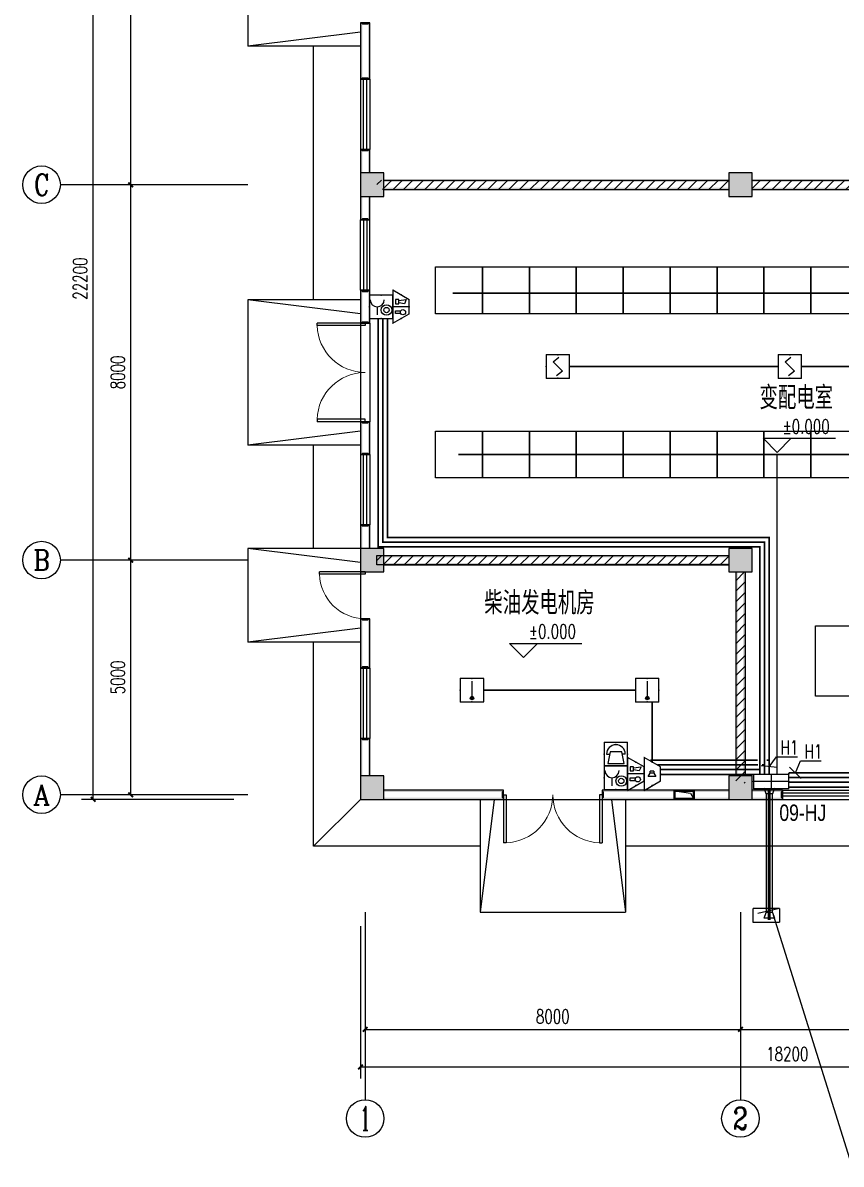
# Model space of a CAD drawing. Extents: x 5211311 to 5622788, y -441754 to -251897.
# Drawn here: x 5534373 to 5551822, y -405809 to -381486 of the extents above; entities that cross this region are included whole.
import ezdxf
from ezdxf.enums import TextEntityAlignment as Align

# ---------------------------------------------------------------- set-up
doc = ezdxf.new("R2010")
doc.units = 0
doc.header["$LTSCALE"] = 1000
doc.header["$MEASUREMENT"] = 0
doc.linetypes.add('DASH', pattern=[0.35, 0.25, -0.1])
doc.linetypes.add('DOTE', pattern=[2.42, 2, -0.2, 0.02, -0.2])
doc.layers.get('0').update_dxf_attribs({"linetype": 'CONTINUOUS'})
doc.layers.get('Defpoints').update_dxf_attribs({"linetype": 'CONTINUOUS'})
for name, color, linetype in [('AXIS_TEXT', 7, 'CONTINUOUS'), ('DIM-消防', 3, 'CONTINUOUS'), ('EQUIP-消防', 3, 'CONTINUOUS'), ('EQUIP-箱柜', 3, 'CONTINUOUS'), ('PUB_HATCH', 8, 'CONTINUOUS'), ('SIG_TEXT', 7, 'CONTINUOUS'), ('WIRE-消防', 5, 'CONTINUOUS'), ('WIRE-照明', 1, 'CONTINUOUS'), ('建筑底图', 251, 'CONTINUOUS'), ('电信', 7, 'CONTINUOUS'), ('电气文字', 7, 'CONTINUOUS')]:
    doc.layers.add(name, color=color, linetype=linetype)
doc.styles.add('_HZTXT', font='txt.shx', dxfattribs={"width": 0.8, "bigfont": 'HZTXT.shx'})
doc.styles.add('_TCH_AXIS', font='COMPLEX', dxfattribs={"bigfont": 'GBCBIG'})
doc.styles.add('_TCH_DIM', font='SIMPLEX', dxfattribs={"bigfont": 'GBCBIG'})
doc.styles.add('_TCH_DIM_T3', font='SIMPLEX', dxfattribs={"width": 0.705882, "bigfont": 'GBCBIG'})
doc.styles.add('_TEL_DIM', font='SIMPLEX', dxfattribs={"width": 0.8, "height": 3.5, "bigfont": 'HZTXT'})
doc.styles.add('COMPLEX', font='COMPLEX')
doc.styles.add('SCEI', font='hdtxt.shx', dxfattribs={"width": 0.8, "height": 400, "bigfont": 'hdhztxt.shx'})
doc.styles.get("Standard").update_dxf_attribs({"font": 'GBENOR', "bigfont": 'GBCBIG'})
doc.styles.add('TG_LINETYPE', font='SIMPLEX', dxfattribs={"width": 0.8, "height": 3, "bigfont": 'HZTXT'})
doc.linetypes.add('TG_BC', pattern='A,2,-0.85,["BC",TG_LINETYPE,S=0.1,R=0,X=-0.65,Y=-0.15],0', length=2.85)
doc.linetypes.add('TG_F', pattern='A,2,-0.4,["F",TG_LINETYPE,S=0.1,R=0,X=-0.28,Y=-0.15],0', length=2.4)
doc.dimstyles.new('_TCH_ARCH&&100', dxfattribs={"dimtxt": 297.5, "dimasz": 100, "dimexe": 250, "dimexo": 300, "dimgap": 126.25, "dimtad": 1, "dimdec": 0, "dimzin": 0, "dimdsep": 46, "dimtxsty": '_TCH_DIM_T3', "dimblk": 'ARCHTICK', "dimcen": 0.09, "dimclrt": 7, "dimazin": 2, "dimtfac": 1, "dimtdec": 0, "dimtix": 1, "dimtmove": 2, "dimatfit": 3, "dimfxl": 0, "dimtolj": 1, "dimtzin": 0, "dimarcsym": 0})

# ---------------------------------------------------------------- blocks, each defined once
blk = doc.blocks.new('$TCHSYS$WIN2D')
for p, q in [((-0.5, 0.5), (0.5, 0.5)), ((-0.5, 0.5), (-0.5, -0.5)), ((0.5, 0.5), (0.5, -0.5)), ((0.5, 0.167), (-0.5, 0.167)), ((0.5, -0.167), (-0.5, -0.167)), ((-0.5, -0.5), (0.5, -0.5))]:
    blk.add_line(p, q)
blk = doc.blocks.new('$DorLib2D$00000002')
for p, q in [((-0.5, 0), (-0.5, 0.4875)), ((-0.475, 0.4875), (-0.5, 0.4875)), ((-0.475, 0), (-0.475, 0.4875)), ((0.475, 0), (0.475, 0.4875)), ((0.475, 0.4875), (0.5, 0.4875)), ((0.5, 0), (0.5, 0.4875)), ((-0.5, 0), (-0.475, 0)), ((0.5, 0), (0.475, 0))]:
    blk.add_line(p, q)
at = {"lineweight": 13}
for centre, start, end in [((-0.4875, 0), 0, 88.53072), ((0.4875, 0), 91.46928, 180)]:
    blk.add_arc(centre, 0.4875, start, end, dxfattribs=at)
blk = doc.blocks.new('$DorLib2D$00000001')
for p, q in [((0.45, 0.975), (0.5, 0.975)), ((0.45, 0), (0.45, 0.975)), ((0.5, 0), (0.5, 0.975)), ((0.5, 0), (0.45, 0))]:
    blk.add_line(p, q)
at = {"lineweight": 13}
blk.add_arc((0.475, 0), 0.975, 91.4693, 180, dxfattribs=at)
blk = doc.blocks.new('_FZH')
blk.add_lwpolyline([(-0.5, -0.5), (0.5, -0.5), (0.5, 0.5), (-0.5, 0.5)], close=True)
at = {"layer": 'PUB_HATCH'}
blk.add_solid([(-0.5, -0.5), (0.5, -0.5), (-0.5, 0.5), (0.5, 0.5)], dxfattribs=at)
blk = doc.blocks.new('_ArchTick')
at = {"color": 0, "linetype": 'ByBlock', "const_width": 0.4}
blk.add_lwpolyline([(-0.5, -0.5), (0.5, 0.5)], dxfattribs=at)
blk = doc.blocks.new('*D120')
at = {"layer": 'Defpoints', "color": 0, "transparency": 16777216}
for p in [(5536673, -392936), (5539173, -392936), (5539173, -397936)]:
    blk.add_point(p, dxfattribs=at)
at = {"layer": '建筑底图', "color": 0, "lineweight": -2, "transparency": 16777216}
for p, q in [((5538873, -392936), (5536423, -392936)), ((5536673, -397936), (5536673, -392936)), ((5538873, -397936), (5536423, -397936))]:
    blk.add_line(p, q, dxfattribs=at)
at = {"layer": '建筑底图', "color": 0, "lineweight": -2, "transparency": 16777216, "xscale": 100, "yscale": 100, "zscale": 100}
for p, rotation in [((5536673, -392936), 90), ((5536673, -397936), 270)]:
    blk.add_blockref('_ArchTick', p, dxfattribs=dict(at, rotation=rotation))
at = {"layer": '建筑底图', "color": 7, "transparency": 16777216, "insert": (5536398, -395436), "char_height": 297.5, "attachment_point": 5, "rotation": 90, "style": '_TCH_DIM_T3'}
blk.add_mtext('\\A1;5000', dxfattribs=at)
blk = doc.blocks.new('*D121')
at = {"layer": 'Defpoints', "color": 0, "transparency": 16777216}
for p in [(5536673, -384936), (5539173, -384936), (5539173, -392936)]:
    blk.add_point(p, dxfattribs=at)
at = {"layer": '建筑底图', "color": 0, "lineweight": -2, "transparency": 16777216}
for p, q in [((5538873, -384936), (5536423, -384936)), ((5536673, -392936), (5536673, -384936)), ((5538873, -392936), (5536423, -392936))]:
    blk.add_line(p, q, dxfattribs=at)
at = {"layer": '建筑底图', "color": 0, "lineweight": -2, "transparency": 16777216, "xscale": 100, "yscale": 100, "zscale": 100}
for p, rotation in [((5536673, -384936), 90), ((5536673, -392936), 270)]:
    blk.add_blockref('_ArchTick', p, dxfattribs=dict(at, rotation=rotation))
at = {"layer": '建筑底图', "color": 7, "transparency": 16777216, "insert": (5536398, -388936), "char_height": 297.5, "attachment_point": 5, "rotation": 90, "style": '_TCH_DIM_T3'}
blk.add_mtext('\\A1;8000', dxfattribs=at)
blk = doc.blocks.new('*D122')
at = {"layer": 'Defpoints', "color": 0, "transparency": 16777216}
for p in [(5536673, -375936), (5539173, -375936), (5539173, -384936)]:
    blk.add_point(p, dxfattribs=at)
at = {"layer": '建筑底图', "color": 0, "lineweight": -2, "transparency": 16777216}
for p, q in [((5538873, -375936), (5536423, -375936)), ((5536673, -384936), (5536673, -375936)), ((5538873, -384936), (5536423, -384936))]:
    blk.add_line(p, q, dxfattribs=at)
at = {"layer": '建筑底图', "color": 0, "lineweight": -2, "transparency": 16777216, "xscale": 100, "yscale": 100, "zscale": 100}
for p, rotation in [((5536673, -375936), 90), ((5536673, -384936), 270)]:
    blk.add_blockref('_ArchTick', p, dxfattribs=dict(at, rotation=rotation))
at = {"layer": '建筑底图', "color": 7, "transparency": 16777216, "insert": (5536398, -380436), "char_height": 297.5, "attachment_point": 5, "rotation": 90, "style": '_TCH_DIM_T3'}
blk.add_mtext('\\A1;9000', dxfattribs=at)
blk = doc.blocks.new('*D123')
at = {"layer": 'Defpoints', "color": 0, "transparency": 16777216}
for p in [(5535873, -375836), (5539173, -375836), (5539173, -398036)]:
    blk.add_point(p, dxfattribs=at)
at = {"layer": '建筑底图', "color": 0, "lineweight": -2, "transparency": 16777216}
for p, q in [((5538873, -375836), (5535623, -375836)), ((5535873, -398036), (5535873, -375836)), ((5538873, -398036), (5535623, -398036))]:
    blk.add_line(p, q, dxfattribs=at)
at = {"layer": '建筑底图', "color": 0, "lineweight": -2, "transparency": 16777216, "xscale": 100, "yscale": 100, "zscale": 100}
for p, rotation in [((5535873, -375836), 90), ((5535873, -398036), 270)]:
    blk.add_blockref('_ArchTick', p, dxfattribs=dict(at, rotation=rotation))
at = {"layer": '建筑底图', "color": 7, "transparency": 16777216, "insert": (5535598, -386936), "char_height": 297.5, "attachment_point": 5, "rotation": 90, "style": '_TCH_DIM_T3'}
blk.add_mtext('\\A1;22200', dxfattribs=at)
blk = doc.blocks.new('_AXISO')
blk.add_circle((0, 0), 0.5)
at = {"layer": 'AXIS_TEXT', "style": 'COMPLEX', "width": 1.041667}
blk.add_attdef('A', text='', height=0.56, dxfattribs=at).set_placement((-0.25, -0.28), (0.25, -0.28), align=Align.FIT)
blk = doc.blocks.new('*D129')
at = {"layer": 'Defpoints', "color": 0, "transparency": 16777216}
for p in [(5541673, -400436), (5549673, -400436), (5549673, -402936)]:
    blk.add_point(p, dxfattribs=at)
at = {"layer": '建筑底图', "color": 0, "lineweight": -2, "transparency": 16777216}
for p, q in [((5541673, -400736), (5541673, -403186)), ((5549673, -400736), (5549673, -403186)), ((5541673, -402936), (5549673, -402936))]:
    blk.add_line(p, q, dxfattribs=at)
at = {"layer": '建筑底图', "color": 0, "lineweight": -2, "transparency": 16777216, "xscale": 100, "yscale": 100, "zscale": 100, "rotation": 180}
blk.add_blockref('_ArchTick', (5541673, -402936), dxfattribs=at)
at = {"layer": '建筑底图', "color": 0, "lineweight": -2, "transparency": 16777216, "xscale": 100, "yscale": 100, "zscale": 100}
blk.add_blockref('_ArchTick', (5549673, -402936), dxfattribs=at)
at = {"layer": '建筑底图', "color": 7, "transparency": 16777216, "insert": (5545673, -402661), "char_height": 297.5, "attachment_point": 5, "style": '_TCH_DIM_T3'}
blk.add_mtext('\\A1;8000', dxfattribs=at)
blk = doc.blocks.new('*D130')
at = {"layer": 'Defpoints', "color": 0, "transparency": 16777216}
for p in [(5549673, -400436), (5559673, -400436), (5559673, -402936)]:
    blk.add_point(p, dxfattribs=at)
at = {"layer": '建筑底图', "color": 0, "lineweight": -2, "transparency": 16777216}
for p, q in [((5549673, -400736), (5549673, -403186)), ((5559673, -400736), (5559673, -403186)), ((5549673, -402936), (5559673, -402936))]:
    blk.add_line(p, q, dxfattribs=at)
at = {"layer": '建筑底图', "color": 0, "lineweight": -2, "transparency": 16777216, "xscale": 100, "yscale": 100, "zscale": 100, "rotation": 180}
blk.add_blockref('_ArchTick', (5549673, -402936), dxfattribs=at)
at = {"layer": '建筑底图', "color": 0, "lineweight": -2, "transparency": 16777216, "xscale": 100, "yscale": 100, "zscale": 100}
blk.add_blockref('_ArchTick', (5559673, -402936), dxfattribs=at)
at = {"layer": '建筑底图', "color": 7, "transparency": 16777216, "insert": (5554673, -402661), "char_height": 297.5, "attachment_point": 5, "style": '_TCH_DIM_T3'}
blk.add_mtext('\\A1;10000', dxfattribs=at)
blk = doc.blocks.new('*D131')
at = {"layer": 'Defpoints', "color": 0, "transparency": 16777216}
for p in [(5541573, -400436), (5559773, -400436), (5559773, -403736)]:
    blk.add_point(p, dxfattribs=at)
at = {"layer": '建筑底图', "color": 0, "lineweight": -2, "transparency": 16777216}
for p, q in [((5541573, -400736), (5541573, -403986)), ((5559773, -400736), (5559773, -403986)), ((5541573, -403736), (5559773, -403736))]:
    blk.add_line(p, q, dxfattribs=at)
at = {"layer": '建筑底图', "color": 0, "lineweight": -2, "transparency": 16777216, "xscale": 100, "yscale": 100, "zscale": 100, "rotation": 180}
blk.add_blockref('_ArchTick', (5541573, -403736), dxfattribs=at)
at = {"layer": '建筑底图', "color": 0, "lineweight": -2, "transparency": 16777216, "xscale": 100, "yscale": 100, "zscale": 100}
blk.add_blockref('_ArchTick', (5559773, -403736), dxfattribs=at)
at = {"layer": '建筑底图', "color": 7, "transparency": 16777216, "insert": (5550673, -403461), "char_height": 297.5, "attachment_point": 5, "style": '_TCH_DIM_T3'}
blk.add_mtext('\\A1;18200', dxfattribs=at)
blk = doc.blocks.new('$equip$00002936')
for p, q in [((-0.75, 0.6), (-0.75, 0)), ((0.75, 0.6), (-0.75, 0.6)), ((0, 0), (0, 0.6)), ((0.75, 0), (0.75, 0.6)), ((-0.75, 0.3), (0.75, 0.3)), ((-0.75, 0), (0.75, 0))]:
    blk.add_line(p, q)
at = {"const_width": 0.04}
blk.add_lwpolyline([(-0.75, 0.6), (-0.75, 0), (0.75, 0), (0.75, 0.6), (-0.75, 0.6), (-0.75, 0)], dxfattribs=at)
for p in [(0, 0.6), (-0.75, 0.3), (0, 0), (0.75, 0.3)]:
    blk.add_point(p)
at = {"color": 7, "style": '_TEL_DIM', "flags": 1}
for tag in ['A', 'REMARK']:
    blk.add_attdef(tag, text='', height=0.00002, dxfattribs=at).set_placement((0, 0), align=Align.MIDDLE_CENTER)
blk = doc.blocks.new('$equip$00002679')
for p, q in [((-0.3, 0.699), (-0.703, 0)), ((-0.264, 0.249), (-0.304, 0.569)), ((-0.304, 0.569), (-0.128, 0.489)), ((0.3, 0.699), (-0.3, 0.699)), ((0.3, 0.699), (-0.3, 0.699)), ((-0.128, 0.489), (-0.168, 0.249)), ((0, 0.699), (0, 0)), ((0.703, 0), (0.3, 0.699)), ((-0.703, 0), (0.703, 0)), ((-0.304, 0.249), (-0.304, 0.113)), ((-0.128, 0.249), (-0.304, 0.249)), ((-0.304, 0.113), (-0.128, 0.113)), ((-0.128, 0.113), (-0.128, 0.249)), ((0.174, 0.11), (0.174, 0.338)), ((0.294, 0.11), (0.174, 0.11)), ((0.294, 0.338), (0.294, 0.11))]:
    blk.add_line(p, q)
at = {"const_width": 0.04}
for points in [[(-0.299, 0.699), (0.301, 0.699), (0.703, 0), (-0.702, 0), (-0.299, 0.699), (0.301, 0.699)], [(-0.3, 0.699), (0.3, 0.699), (0.703, 0), (-0.703, 0), (-0.3, 0.699), (0.3, 0.699)]]:
    blk.add_lwpolyline(points, dxfattribs=at)
blk.add_circle((0.234, 0.43), 0.111)
for p in [(0, 0.699), (-0.501, 0.349), (0, 0), (0.502, 0.349)]:
    blk.add_point(p)
at = {"color": 7, "flags": 1}
for tag, height, p in [('B', 0.4, (0.961, 0.299)), ('A', 0.00002, (0, 0))]:
    blk.add_attdef(tag, text='', height=height, dxfattribs=at).set_placement(p, align=Align.MIDDLE_CENTER)
blk = doc.blocks.new('$equip$00002677')
for p, q in [((-0.3, 0.699), (-0.703, 0)), ((0.3, 0.699), (-0.3, 0.699)), ((-0.036, 0.421), (0.118, 0.503)), ((0.118, 0.503), (0.118, 0.173)), ((0.703, 0), (0.3, 0.699)), ((-0.703, 0), (0.703, 0)), ((-0.117, 0.421), (-0.117, 0.26)), ((-0.117, 0.421), (-0.036, 0.421)), ((-0.036, 0.26), (-0.117, 0.26)), ((-0.036, 0.421), (-0.036, 0.26)), ((0.118, 0.173), (-0.036, 0.26))]:
    blk.add_line(p, q)
at = {"const_width": 0.04}
blk.add_lwpolyline([(-0.3, 0.699), (0.3, 0.699), (0.703, 0), (-0.703, 0), (-0.3, 0.699), (0.3, 0.699)], dxfattribs=at)
blk.add_lwpolyline([(-0.3, 0.699), (0.3, 0.699), (0.703, 0), (-0.703, 0), (-0.3, 0.699), (0.3, 0.699)], dxfattribs=at)
for p in [(0, 0.699), (-0.501, 0.349), (0, 0), (0.502, 0.349)]:
    blk.add_point(p)
at = {"color": 7, "flags": 1}
for tag, height, p in [('B', 0.4, (0.961, 0.299)), ('A', 0.00002, (0, 0))]:
    blk.add_attdef(tag, text='', height=height, dxfattribs=at).set_placement(p, align=Align.MIDDLE_CENTER)
blk = doc.blocks.new('$equip$00002658')
for p, q in [((0.5, 1), (-0.5, 1)), ((-0.5, 1), (-0.5, 0)), ((0.5, 0), (0.5, 1)), ((-0.4, 0.5), (-0.27, 0.5)), ((-0.25, 0.6), (-0.35, 0.1)), ((0.25, 0.6), (-0.25, 0.6)), ((0.35, 0.1), (0.25, 0.6)), ((0.4, 0.5), (0.27, 0.5)), ((-0.5, 0), (0.5, 0)), ((-0.35, 0.1), (0.35, 0.1))]:
    blk.add_line(p, q)
at = {"const_width": 0.04}
blk.add_lwpolyline([(-0.5, 1), (0.5, 1), (0.5, 0), (-0.5, 0), (-0.5, 1), (0.5, 1)], dxfattribs=at)
blk.add_arc((0, 0.5), 0.4, 0, 180)
for p in [(0, 1), (-0.5, 0.5), (0.5, 0.5), (0, 0)]:
    blk.add_point(p)
at = {"color": 7, "flags": 1}
for tag, height, p in [('B', 0.4, (0.762, 0.292)), ('A', 0.00002, (0, 0))]:
    blk.add_attdef(tag, text='', height=height, dxfattribs=at).set_placement(p, align=Align.MIDDLE_CENTER)
blk = doc.blocks.new('$equip$00002655')
for p, q in [((-0.5, 1), (-0.5, 0)), ((0.5, 1), (-0.5, 1)), ((0.5, 0), (0.5, 1)), ((-0.169, 0.5), (-0.169, 0.15)), ((-0.5, 0), (0.5, 0))]:
    blk.add_line(p, q)
at = {"const_width": 0.04}
blk.add_lwpolyline([(-0.5, 1), (0.5, 1), (0.5, 0), (-0.5, 0), (-0.5, 1), (0.5, 1)], dxfattribs=at)
for radius in [0.226, 0.113]:
    blk.add_circle((0.227, 0.36), radius)
blk.add_arc((-0.169, 0.8), 0.3, 180, 0)
for p in [(0, 1), (-0.5, 0.5), (0.5, 0.5), (0, 0)]:
    blk.add_point(p)
at = {"color": 7, "flags": 1}
for tag, height, p in [('B', 0.4, (0.762, 0.292)), ('A', 0.00002, (0, 0))]:
    blk.add_attdef(tag, text='', height=height, dxfattribs=at).set_placement(p, align=Align.MIDDLE_CENTER)
blk = doc.blocks.new('$equip$00002649')
for p, q in [((-0.5, 0.5), (-0.5, -0.5)), ((0.5, 0.5), (-0.5, 0.5)), ((0.5, -0.5), (0.5, 0.5)), ((-0.2, 0.2), (0.05, 0.4)), ((0, 0), (-0.2, 0.2)), ((0, 0), (0.2, -0.2)), ((0.2, -0.2), (-0.05, -0.4)), ((-0.5, -0.5), (0.5, -0.5))]:
    blk.add_line(p, q)
at = {"const_width": 0.04}
blk.add_lwpolyline([(-0.5, 0.5), (0.5, 0.5), (0.5, -0.5), (-0.5, -0.5), (-0.5, 0.5), (0.5, 0.5)], dxfattribs=at)
for p in [(0, 0.5), (-0.5, 0), (0.5, 0), (0, -0.5)]:
    blk.add_point(p)
at = {"color": 7, "flags": 1}
for tag, height, p in [('A', 0.00002, (0, 0)), ('B', 0.4, (0.762, -0.208))]:
    blk.add_attdef(tag, text='', height=height, dxfattribs=at).set_placement(p, align=Align.MIDDLE_CENTER)
blk = doc.blocks.new('$Equip$00002648')
for p, q in [((-0.5, 0.5), (-0.5, -0.5)), ((0.5, 0.5), (-0.5, 0.5)), ((0.5, -0.5), (0.5, 0.5)), ((0, 0.375), (0, -0.412)), ((-0.5, -0.5), (0.5, -0.5))]:
    blk.add_line(p, q)
at = {"const_width": 0.04}
blk.add_lwpolyline([(-0.5, 0.5), (0.5, 0.5), (0.5, -0.5), (-0.5, -0.5), (-0.5, 0.5), (0.5, 0.5)], dxfattribs=at)
blk.add_circle((0, -0.338), 0.075)
for p in [(0, 0.5), (-0.5, 0), (0.5, 0), (0, -0.5)]:
    blk.add_point(p)
for points in [[(-0.065, -0.3), (0.065, -0.3), (-0.075, -0.338), (0.075, -0.338)], [(-0.065, -0.375), (0.065, -0.375), (-0.075, -0.338), (0.075, -0.338)], [(-0.038, -0.273), (0.037, -0.273), (-0.065, -0.3), (0.065, -0.3)], [(-0.038, -0.402), (0.037, -0.402), (-0.065, -0.375), (0.065, -0.375)], [(0, -0.263), (0, -0.263), (-0.038, -0.273), (0.037, -0.273)], [(0, -0.412), (0, -0.412), (-0.038, -0.402), (0.037, -0.402)]]:
    blk.add_solid(points)
at = {"color": 7, "flags": 1}
for tag, height, p in [('A', 0.00002, (0, 0)), ('B', 0.4, (0.762, -0.208))]:
    blk.add_attdef(tag, text='', height=height, dxfattribs=at).set_placement(p, align=Align.MIDDLE_CENTER)

msp = doc.modelspace()

# ---------------------------------------------------------------- hatches: boundary and pattern name
at = {"layer": '建筑底图'}
for points in [[(5541573, -381485.6), (5541573, -382685.6), (5541613, -382645.6), (5541613, -381525.6)], [(5541773, -381485.6), (5541573, -381485.6), (5541613, -381525.6), (5541733, -381525.6)], [(5541773, -382685.6), (5541773, -381485.6), (5541733, -381525.6), (5541733, -382645.6)], [(5541573, -382685.6), (5541773, -382685.6), (5541733, -382645.6), (5541613, -382645.6)], [(5541773, -384185.6), (5541573, -384185.6), (5541613, -384225.6), (5541733, -384225.6)], [(5541573, -384685.6), (5541613, -384685.6), (5541613, -384225.6), (5541573, -384185.6)], [(5541733, -384685.6), (5541773, -384685.6), (5541773, -384185.6), (5541733, -384225.6)], [(5542073, -384685.6), (5541573, -384685.6), (5541613, -384725.6), (5542033, -384725.6)], [(5541573, -384685.6), (5541573, -385185.6), (5541613, -385145.6), (5541613, -384725.6)], [(5542073, -385185.6), (5542073, -384685.6), (5542033, -384725.6), (5542033, -385145.6)], [(5549923, -384685.6), (5549423, -384685.6), (5549463, -384725.6), (5549883, -384725.6)], [(5549423, -384685.6), (5549423, -385185.6), (5549463, -385145.6), (5549463, -384725.6)], [(5549923, -385185.6), (5549923, -384685.6), (5549883, -384725.6), (5549883, -385145.6)], [(5549423, -384875.6), (5549423, -384835.6), (5542073, -384835.6), (5542073, -384875.6)], [(5549423, -385035.6), (5549423, -384995.6), (5542073, -384995.6), (5542073, -385035.6)], [(5559273, -384875.6), (5559273, -384835.6), (5549923, -384835.6), (5549923, -384875.6)], [(5559273, -385035.6), (5559273, -384995.6), (5549923, -384995.6), (5549923, -385035.6)], [(5541573, -385185.6), (5542073, -385185.6), (5542033, -385145.6), (5541613, -385145.6)], [(5541613, -385185.6), (5541573, -385185.6), (5541573, -385685.6), (5541613, -385645.6)], [(5541773, -385185.6), (5541733, -385185.6), (5541733, -385645.6), (5541773, -385685.6)], [(5549423, -385185.6), (5549923, -385185.6), (5549883, -385145.6), (5549463, -385145.6)], [(5541573, -385685.6), (5541773, -385685.6), (5541733, -385645.6), (5541613, -385645.6)], [(5541573, -387185.6), (5541573, -387885.6), (5541613, -387845.6), (5541613, -387225.6)], [(5541773, -387185.6), (5541573, -387185.6), (5541613, -387225.6), (5541733, -387225.6)], [(5541773, -387885.6), (5541773, -387185.6), (5541733, -387225.6), (5541733, -387845.6)], [(5541573, -387885.6), (5541773, -387885.6), (5541733, -387845.6), (5541613, -387845.6)], [(5541573, -389985.6), (5541573, -390685.6), (5541613, -390645.6), (5541613, -390025.6)], [(5541773, -389985.6), (5541573, -389985.6), (5541613, -390025.6), (5541733, -390025.6)], [(5541773, -390685.6), (5541773, -389985.6), (5541733, -390025.6), (5541733, -390645.6)], [(5541573, -390685.6), (5541773, -390685.6), (5541733, -390645.6), (5541613, -390645.6)], [(5541773, -392185.6), (5541573, -392185.6), (5541613, -392225.6), (5541733, -392225.6)], [(5541573, -392685.6), (5541613, -392685.6), (5541613, -392225.6), (5541573, -392185.6)], [(5541733, -392685.6), (5541773, -392685.6), (5541773, -392185.6), (5541733, -392225.6)], [(5542073, -392685.6), (5541573, -392685.6), (5541613, -392725.6), (5542033, -392725.6)], [(5541573, -392685.6), (5541573, -393185.6), (5541613, -393145.6), (5541613, -392725.6)], [(5542073, -393185.6), (5542073, -392685.6), (5542033, -392725.6), (5542033, -393145.6)], [(5549923, -392685.6), (5549423, -392685.6), (5549463, -392725.6), (5549883, -392725.6)], [(5549423, -392685.6), (5549423, -393185.6), (5549463, -393145.6), (5549463, -392725.6)], [(5549923, -393185.6), (5549923, -392685.6), (5549883, -392725.6), (5549883, -393145.6)], [(5549423, -392875.6), (5549423, -392835.6), (5542073, -392835.6), (5542073, -392875.6)], [(5549423, -393035.6), (5549423, -392995.6), (5542073, -392995.6), (5542073, -393035.6)], [(5541573, -393185.6), (5542073, -393185.6), (5542033, -393145.6), (5541613, -393145.6)], [(5549423, -393185.6), (5549923, -393185.6), (5549883, -393145.6), (5549463, -393145.6)], [(5549573, -397535.6), (5549613, -397535.6), (5549613, -393185.6), (5549573, -393185.6)], [(5549733, -397535.6), (5549773, -397535.6), (5549773, -393185.6), (5549733, -393185.6)], [(5541573, -394185.6), (5541573, -395235.6), (5541613, -395195.6), (5541613, -394225.6)], [(5541773, -394185.6), (5541573, -394185.6), (5541613, -394225.6), (5541733, -394225.6)], [(5541773, -395235.6), (5541773, -394185.6), (5541733, -394225.6), (5541733, -395195.6)], [(5541573, -395235.6), (5541773, -395235.6), (5541733, -395195.6), (5541613, -395195.6)], [(5541773, -396735.6), (5541573, -396735.6), (5541613, -396775.6), (5541733, -396775.6)], [(5541573, -397535.6), (5541613, -397535.6), (5541613, -396775.6), (5541573, -396735.6)], [(5541733, -397535.6), (5541773, -397535.6), (5541773, -396735.6), (5541733, -396775.6)], [(5542073, -397535.6), (5541573, -397535.6), (5541613, -397575.6), (5542033, -397575.6)], [(5541573, -397535.6), (5541573, -398035.6), (5541613, -397995.6), (5541613, -397575.6)], [(5542073, -398035.6), (5542073, -397535.6), (5542033, -397575.6), (5542033, -397995.6)], [(5549923, -397535.6), (5549423, -397535.6), (5549463, -397575.6), (5549883, -397575.6)], [(5549423, -397535.6), (5549423, -398035.6), (5549463, -397995.6), (5549463, -397575.6)], [(5549923, -398035.6), (5549923, -397535.6), (5549883, -397575.6), (5549883, -397995.6)], [(5542073, -397835.6), (5542073, -397875.6), (5544583, -397875.6), (5544623, -397835.6)], [(5544623, -398035.6), (5544623, -397835.6), (5544583, -397875.6), (5544583, -397995.6)], [(5549423, -397875.6), (5549423, -397835.6), (5546723, -397835.6), (5546763, -397875.6)], [(5546723, -397835.6), (5546723, -398035.6), (5546763, -397995.6), (5546763, -397875.6)], [(5549923, -397835.6), (5549923, -397875.6), (5550533, -397875.6), (5550573, -397835.6)], [(5550573, -398035.6), (5550573, -397835.6), (5550533, -397875.6), (5550533, -397995.6)], [(5541573, -398035.6), (5542073, -398035.6), (5542033, -397995.6), (5541613, -397995.6)], [(5542073, -397995.6), (5542073, -398035.6), (5544623, -398035.6), (5544583, -397995.6)], [(5549423, -398035.6), (5549423, -397995.6), (5546763, -397995.6), (5546723, -398035.6)], [(5549423, -398035.6), (5549923, -398035.6), (5549883, -397995.6), (5549463, -397995.6)], [(5549923, -397995.6), (5549923, -398035.6), (5550573, -398035.6), (5550533, -397995.6)]]:
    msp.add_hatch(color=256, dxfattribs=at).paths.add_polyline_path(points)
h = msp.add_hatch(dxfattribs=at)
h.set_pattern_fill('ANSI31', color=256, scale=100)
h.set_pattern_definition([(45, (-5205293.82, 233264.1), (-112.2532015, 112.2532015), [])])
h.paths.add_polyline_path([(5549423, -384835.6), (5541923, -384835.6), (5541923, -385035.6), (5549423, -385035.6)])
h.paths.add_polyline_path([(5549923, -385035.6), (5559423, -385035.6), (5559423, -384835.6), (5549923, -384835.6)], flags=16)
h = msp.add_hatch(dxfattribs=at)
h.set_pattern_fill('ANSI31', color=256, scale=100)
h.set_pattern_definition([(45, (-5228264.4, 233264.1), (-112.2532015, 112.2532015), [])])
h.paths.add_polyline_path([(5541923, -392835.6), (5541923, -393035.6), (5549423, -393035.6), (5549423, -392835.6)])
h.paths.add_polyline_path([(5549573, -397685.6), (5549773, -397685.6), (5549773, -393185.6), (5549573, -393185.6)], flags=16)

# ---------------------------------------------------------------- linework, layer by layer
at = {"color": 3}
msp.add_line((5552042.1, -405809.2), (5550376.5, -400506), dxfattribs=at)
at = {"color": 0}
for points in [[(5543174.1, -386685.6), (5544174.1, -386685.6), (5544174.1, -387685.6), (5543174.1, -387685.6)], [(5544174.1, -386685.6), (5545174.1, -386685.6), (5545174.1, -387685.6), (5544174.1, -387685.6)], [(5545174.1, -386685.6), (5546174.1, -386685.6), (5546174.1, -387685.6), (5545174.1, -387685.6)], [(5546174.1, -386685.6), (5547174.1, -386685.6), (5547174.1, -387685.6), (5546174.1, -387685.6)], [(5547174.1, -386685.6), (5548174.1, -386685.6), (5548174.1, -387685.6), (5547174.1, -387685.6)], [(5548174.1, -386685.6), (5549174.1, -386685.6), (5549174.1, -387685.6), (5548174.1, -387685.6)], [(5549174.1, -386685.6), (5550174.1, -386685.6), (5550174.1, -387685.6), (5549174.1, -387685.6)], [(5550174.1, -386685.6), (5551174.1, -386685.6), (5551174.1, -387685.6), (5550174.1, -387685.6)], [(5551174.1, -386685.6), (5552174.1, -386685.6), (5552174.1, -387685.6), (5551174.1, -387685.6)], [(5543174.1, -390185.6), (5544174.1, -390185.6), (5544174.1, -391185.6), (5543174.1, -391185.6)], [(5544174.1, -390185.6), (5545174.1, -390185.6), (5545174.1, -391185.6), (5544174.1, -391185.6)], [(5545174.1, -390185.6), (5546174.1, -390185.6), (5546174.1, -391185.6), (5545174.1, -391185.6)], [(5546174.1, -390185.6), (5547174.1, -390185.6), (5547174.1, -391185.6), (5546174.1, -391185.6)], [(5547174.1, -390185.6), (5548174.1, -390185.6), (5548174.1, -391185.6), (5547174.1, -391185.6)], [(5548174.1, -390185.6), (5549174.1, -390185.6), (5549174.1, -391185.6), (5548174.1, -391185.6)], [(5549174.1, -390185.6), (5550174.1, -390185.6), (5550174.1, -391185.6), (5549174.1, -391185.6)], [(5550174.1, -390185.6), (5551174.1, -390185.6), (5551174.1, -391185.6), (5550174.1, -391185.6)], [(5551174.1, -390185.6), (5552174.1, -390185.6), (5552174.1, -391185.6), (5551174.1, -391185.6)], [(5551272.6, -394335.9), (5552272.6, -394335.9), (5552272.6, -395835.9), (5551272.6, -395835.9)]]:
    msp.add_lwpolyline(points, close=True, dxfattribs=at)
at = {"layer": 'DIM-消防'}
for p, q in [((5550463.8, -397353.7), (5550115.2, -397323.1)), ((5550721, -397345.7), (5550968.5, -397593.2))]:
    msp.add_line(p, q, dxfattribs=at)
for points in [[(5550289.5, -397338.4), (5550442.4, -397130.4)], [(5550442.4, -397130.4), (5550887.4, -397130.4)], [(5550844.7, -397469.4), (5550952.5, -397215)], [(5550952.5, -397215), (5551397.5, -397215)]]:
    msp.add_lwpolyline(points, dxfattribs=at)
at = {"layer": 'SIG_TEXT'}
msp.add_line((5550043.2, -400459.3), (5550509.7, -400355.3), dxfattribs=at)
at = {"layer": 'WIRE-消防', "color": 6, "linetype": 'DOTE', "const_width": 35}
for points in [[(5555641.6, -387249.2), (5543534.8, -387249.2)], [(5543656.5, -390685.6), (5553875.9, -390685.6), (5553875.9, -387249.2)], [(5550453.5, -397504.5), (5550453.5, -390685.6)]]:
    msp.add_lwpolyline(points, dxfattribs=at)
at = {"layer": 'WIRE-消防', "color": 3, "linetype": 'TG_F', "const_width": 35}
for points in [[(5541951.5, -387790), (5541951.5, -392653), (5550089.4, -392653), (5550089.4, -397492)], [(5547967.9, -397399.9), (5550089.4, -397399.9)], [(5550703.2, -397669.6), (5555852.8, -397669.6)]]:
    msp.add_lwpolyline(points, dxfattribs=at)
at = {"layer": 'WIRE-消防', "color": 5, "linetype": 'Continuous', "const_width": 35}
for points in [[(5542151.6, -387790), (5542151.6, -392452.9), (5550289.5, -392452.9), (5550289.5, -397492)], [(5546028.8, -388811.8), (5550476.3, -388811.8)], [(5550976.3, -388811.8), (5553763.4, -388811.8)], [(5544199.2, -395706.7), (5547436.9, -395706.7)], [(5547793.2, -397241), (5547793.2, -395956.7)], [(5547755.3, -397199.8), (5550038.6, -397199.8)], [(5550234.1, -397199.8), (5550289.5, -397199.8)], [(5550703.2, -397469.4), (5555852.8, -397469.4)], [(5550703.2, -397504.5), (5550703.2, -397469.4)]]:
    msp.add_lwpolyline(points, dxfattribs=at)
at = {"layer": 'WIRE-照明', "color": 1, "linetype": 'DASH', "const_width": 35}
for points in [[(5542051.5, -387790), (5542051.5, -392553), (5550189.5, -392553), (5550189.5, -397492)], [(5547900.9, -397299.9), (5550044.9, -397299.9)], [(5550703.2, -397569.5), (5555852.8, -397569.5)]]:
    msp.add_lwpolyline(points, dxfattribs=at)
at = {"layer": 'WIRE-照明', "linetype": 'DASH', "const_width": 35}
msp.add_lwpolyline([(5550136.1, -397299.9), (5550189.5, -397299.9)], dxfattribs=at)
at = {"layer": 'WIRE-照明', "color": 4, "linetype": 'TG_BC', "const_width": 35}
for points in [[(5549953.2, -397504.5), (5547967.9, -397504.5)], [(5555852.8, -397774.1), (5550703.2, -397774.1)]]:
    msp.add_lwpolyline(points, dxfattribs=at)
at = {"layer": 'WIRE-照明', "color": 5, "linetype": 'Continuous', "const_width": 60}
msp.add_lwpolyline([(5550286.4, -400607), (5550286.4, -397798.6)], dxfattribs=at)
at = {"layer": '建筑底图'}
for p, q in [((5539173, -378885.6), (5539173, -381985.6)), ((5541573, -381485.6), (5541573, -382685.6)), ((5541773, -381485.6), (5541573, -381485.6)), ((5541773, -382685.6), (5541773, -381485.6)), ((5541573, -381685.6), (5539173, -381985.6)), ((5541573, -381985.6), (5539173, -381985.6)), ((5541573, -382685.6), (5541773, -382685.6)), ((5541773, -384185.6), (5541573, -384185.6)), ((5541573, -384185.6), (5541573, -384685.6)), ((5541773, -384685.6), (5541773, -384185.6)), ((5539173, -384935.6), (5535173, -384935.6)), ((5542073, -384835.6), (5549423, -384835.6)), ((5542073, -385035.6), (5549423, -385035.6)), ((5549923, -384835.6), (5559273, -384835.6)), ((5549923, -385035.6), (5559273, -385035.6)), ((5541573, -385185.6), (5541573, -385685.6)), ((5541773, -385685.6), (5541773, -385185.6)), ((5541573, -385685.6), (5541773, -385685.6)), ((5541573, -387185.6), (5541573, -387885.6)), ((5541773, -387185.6), (5541573, -387185.6)), ((5541773, -387885.6), (5541773, -387185.6)), ((5539173, -387385.6), (5539173, -390485.6)), ((5541573, -387685.6), (5539173, -387385.6)), ((5541573, -387385.6), (5539173, -387385.6)), ((5541573, -387885.6), (5541573, -389985.6)), ((5541573, -387885.6), (5541773, -387885.6)), ((5541773, -387885.6), (5541773, -389985.6)), ((5541573, -389985.6), (5541573, -390685.6)), ((5541773, -389985.6), (5541573, -389985.6)), ((5541773, -390685.6), (5541773, -389985.6)), ((5541573, -390185.6), (5539173, -390485.6)), ((5550458.9, -390639.8), (5550158.9, -390339.8)), ((5550158.9, -390339.8), (5551699.1, -390339.8)), ((5550458.9, -390639.8), (5550758.9, -390339.8)), ((5541573, -390485.6), (5539173, -390485.6)), ((5541573, -390685.6), (5541773, -390685.6)), ((5541773, -392185.6), (5541573, -392185.6)), ((5541573, -392185.6), (5541573, -392685.6)), ((5541773, -392685.6), (5541773, -392185.6)), ((5539173, -392685.6), (5539173, -394685.6)), ((5541573, -392985.6), (5539173, -392685.6)), ((5541573, -392685.6), (5539173, -392685.6)), ((5539173, -392935.6), (5535173, -392935.6)), ((5542073, -392835.6), (5549423, -392835.6)), ((5542073, -393035.6), (5549423, -393035.6)), ((5541573, -393185.6), (5541573, -394185.6)), ((5549573, -393185.6), (5549573, -397535.6)), ((5549773, -393185.6), (5549773, -397535.6)), ((5541573, -394185.6), (5541573, -395235.6)), ((5541773, -394185.6), (5541573, -394185.6)), ((5541773, -395235.6), (5541773, -394185.6)), ((5541573, -394385.6), (5539173, -394685.6)), ((5541573, -394685.6), (5539173, -394685.6)), ((5545049.6, -395014.1), (5544749.6, -394714.1)), ((5544749.6, -394714.1), (5546289.8, -394714.1)), ((5545049.6, -395014.1), (5545349.6, -394714.1)), ((5541573, -395235.6), (5541773, -395235.6)), ((5541773, -396735.6), (5541573, -396735.6)), ((5541573, -396735.6), (5541573, -397535.6)), ((5541773, -397535.6), (5541773, -396735.6)), ((5544623, -397835.6), (5542073, -397835.6)), ((5544623, -398035.6), (5544623, -397835.6)), ((5549423, -397835.6), (5546723, -397835.6)), ((5546723, -397835.6), (5546723, -398035.6)), ((5550573, -397835.6), (5549923, -397835.6)), ((5550573, -398035.6), (5550573, -397835.6)), ((5539173, -397935.6), (5535173, -397935.6)), ((5541573, -398035.6), (5540573, -399035.6)), ((5542073, -398035.6), (5544623, -398035.6)), ((5544423, -398035.6), (5544123, -400435.6)), ((5544123, -398035.6), (5544123, -400435.6)), ((5544623, -398035.6), (5546723, -398035.6)), ((5546723, -398035.6), (5549423, -398035.6)), ((5546923, -398035.6), (5547223, -400435.6)), ((5547223, -398035.6), (5547223, -400435.6)), ((5549923, -398035.6), (5550573, -398035.6)), ((5541673, -400435.6), (5541673, -404435.6)), ((5544123, -400435.6), (5547223, -400435.6)), ((5549673, -400435.6), (5549673, -404435.6))]:
    msp.add_line(p, q, dxfattribs=at)
for points in [[(5540573, -387385.6), (5540573, -381985.6)], [(5540573, -392685.6), (5540573, -390485.6)], [(5544123, -399035.6), (5540573, -399035.6), (5540573, -394685.6)], [(5548253, -398035.6), (5548693, -398035.6), (5548693, -397835.6), (5548253, -397835.6), (5548253, -398035.6)], [(5548273, -397855.6), (5548611.2, -397902.1), (5548673, -398015.6)], [(5553123, -399035.6), (5547223, -399035.6)]]:
    msp.add_lwpolyline(points, dxfattribs=at)
msp.add_lwpolyline([(5541923, -392835.6), (5549423, -392835.6), (5549423, -393035.6), (5541923, -393035.6)], close=True, dxfattribs=at)
at = {"layer": '建筑底图', "const_width": 40}
msp.add_lwpolyline([(5548273, -398015.6), (5548673, -398015.6), (5548673, -397855.6), (5548273, -397855.6)], close=True, dxfattribs=at)
at = {"layer": '电信'}
for p, q in [((5550221.5, -397914.2), (5550180.3, -397798.6)), ((5550221.5, -397914.2), (5550221.5, -398549.7)), ((5550355.9, -397914.2), (5550221.5, -397914.2)), ((5550397.1, -397798.6), (5550355.9, -397914.2)), ((5550355.9, -398541.5), (5550355.9, -397914.2)), ((5550221.5, -398549.7), (5550221.5, -400448.2)), ((5550355.9, -400448.2), (5550355.9, -398541.5)), ((5550180.3, -400563.8), (5550221.5, -400448.2)), ((5550397.1, -400563.8), (5550180.3, -400563.8)), ((5550355.9, -400448.2), (5550221.5, -400448.2)), ((5550355.9, -400448.2), (5550397.1, -400563.8))]:
    msp.add_line(p, q, dxfattribs=at)
at = {"layer": '电信', "const_width": 28.8}
for points in [[(5549939.5, -400355.3), (5550508.7, -400355.3)], [(5549940.5, -400355.3), (5549940.5, -400652.7)], [(5550509.7, -400355.3), (5550509.7, -400652.7)], [(5549931, -400652.7), (5550507.7, -400652.7)]]:
    msp.add_lwpolyline(points, dxfattribs=at)

# ---------------------------------------------------------------- block references
at = {"layer": 'EQUIP-消防', "xscale": 500, "yscale": 500, "zscale": 500, "rotation": 270}
for name, p in [('$equip$00002679', (5542263.2, -387536.2)), ('$equip$00002679', (5547269.3, -397491.4)), ('$equip$00002677', (5547618.6, -397491.6))]:
    msp.add_blockref(name, p, dxfattribs=at)
at = {"layer": 'EQUIP-消防', "xscale": 500, "yscale": 500, "zscale": 500}
for name, p in [('$equip$00002655', (5542013.2, -387786.2)), ('$equip$00002649', (5545778.8, -388811.8)), ('$equip$00002649', (5550726.3, -388811.8)), ('$Equip$00002648', (5543949.2, -395706.7)), ('$Equip$00002648', (5547686.9, -395706.7)), ('$equip$00002658', (5547019.1, -397320.5)), ('$equip$00002655', (5547019.3, -397822.7))]:
    msp.add_blockref(name, p, dxfattribs=at)
at = {"layer": 'EQUIP-箱柜', "xscale": 500, "yscale": 500, "zscale": 500, "rotation": 180}
msp.add_blockref('$equip$00002936', (5550328.2, -397504.5), dxfattribs=at)
at = {"layer": '建筑底图'}
for name, p, xscale, yscale, zscale, rotation in [('$TCHSYS$WIN2D', (5541673, -383435.6), 1500, 200, 1500, 270.0000000000237), ('$TCHSYS$WIN2D', (5541673, -386435.6), -1500, 200, -1500, 270.0000000000267), ('$DorLib2D$00000002', (5541673, -388935.6), -2100, -2100, -2100, 270.0000000000267), ('$TCHSYS$WIN2D', (5541673, -391435.6), 1500, 200, 1500, 270.0000000000267), ('$DorLib2D$00000001', (5541673, -393685.6), -1000, -1000, -1000, 270.0000000000213), ('$TCHSYS$WIN2D', (5541673, -395985.6), 1500, 200, 1500, 270.0000000000213)]:
    msp.add_blockref(name, p, dxfattribs=dict(at, xscale=xscale, yscale=yscale, zscale=zscale, rotation=rotation))
ref = msp.add_blockref('_AXISO', (5534773, -384935.6), dxfattribs=dict(at, xscale=800, yscale=800, zscale=800))
ref.add_attrib('A', 'C', dxfattribs={"layer": 'AXIS_TEXT', "color": 0, "height": 455.7, "style": '_TCH_AXIS'}).set_placement((5534610.3, -385163.5), (5534935.8, -385163.5), align=Align.FIT)
for name, p, xscale, yscale, zscale in [('_FZH', (5541823, -384935.6), 500, 500, 500), ('_FZH', (5549673, -384935.6), 500, 500, 500), ('_FZH', (5541823, -392935.6), 500, 500, 500), ('_FZH', (5549673, -392935.6), 500, 500, 500), ('_FZH', (5541823, -397785.6), 500, 500, 500), ('_FZH', (5549673, -397785.6), 500, 500, 500), ('$TCHSYS$WIN2D', (5551323, -397935.6), 1500, 200, 1500), ('$DorLib2D$00000002', (5545673, -397935.6), -2100, -2100, -2100)]:
    msp.add_blockref(name, p, dxfattribs=dict(at, xscale=xscale, yscale=yscale, zscale=zscale))
ref = msp.add_blockref('_AXISO', (5534773, -392935.6), dxfattribs=dict(at, xscale=800, yscale=800, zscale=800))
ref.add_attrib('A', 'B', dxfattribs={"layer": 'AXIS_TEXT', "color": 0, "height": 435.3, "style": '_TCH_AXIS'}).set_placement((5534596.9, -393153.2), (5534949.2, -393153.2), align=Align.FIT)
ref = msp.add_blockref('_AXISO', (5534773, -397935.6), dxfattribs=dict(at, xscale=800, yscale=800, zscale=800))
ref.add_attrib('A', 'A', dxfattribs={"layer": 'AXIS_TEXT', "color": 0, "height": 425.2, "style": '_TCH_AXIS'}).set_placement((5534590.8, -398148.2), (5534955.3, -398148.2), align=Align.FIT)
ref = msp.add_blockref('_AXISO', (5541673, -404835.6), dxfattribs=dict(at, xscale=800, yscale=800, zscale=800))
ref.add_attrib('A', '1', dxfattribs={"layer": 'AXIS_TEXT', "color": 0, "height": 514.7, "style": '_TCH_AXIS'}).set_placement((5541562.7, -405093), (5541783.3, -405093), align=Align.FIT)
ref = msp.add_blockref('_AXISO', (5549673, -404835.6), dxfattribs=dict(at, xscale=800, yscale=800, zscale=800))
ref.add_attrib('A', '2', dxfattribs={"layer": 'AXIS_TEXT', "color": 0, "height": 465.9, "style": '_TCH_AXIS'}).set_placement((5549517.7, -405068.6), (5549828.4, -405068.6), align=Align.FIT)

# ---------------------------------------------------------------- texts
at = {"layer": 'DIM-消防', "color": 7, "style": '_TCH_DIM', "width": 0.705882}
for p in [(5550529.9, -397080.4), (5551040, -397165)]:
    msp.add_text('H1', height=297.5, dxfattribs=at).set_placement(p)
at = {"layer": '建筑底图'}
for s, height, style, width, p in [('变配电室', 490.23, '_HZTXT', 0.8, (5550080.4, -389720.3)), ('%%P0.000', 297.5, '_TCH_DIM', 0.705882, (5550569.1, -390234.8)), ('柴油发电机房', 490.23, '_HZTXT', 0.8, (5544212.5, -394094.6)), ('%%P0.000', 297.5, '_TCH_DIM', 0.705882, (5545159.8, -394609.1))]:
    msp.add_text(s, height=height, dxfattribs=dict(at, style=style, width=width)).set_placement(p)
at = {"layer": '电气文字', "style": 'SCEI', "width": 0.8}
msp.add_text('09-HJ', height=350, dxfattribs=at).set_placement((5550503.8, -398494.5))

# ---------------------------------------------------------------- dimensions: what is measured, and where the dimension line sits
at = {"layer": '建筑底图'}
for p1, p2, distance, picture, middle in [((5539173, -398035.6), (5539173, -375835.6), 3300, '*D123', (5535598, -386935.6)), ((5539173, -384935.6), (5539173, -375935.6), 2500, '*D122', (5536398, -380435.6)), ((5539173, -392935.6), (5539173, -384935.6), 2500, '*D121', (5536398, -388935.6)), ((5539173, -397935.6), (5539173, -392935.6), 2500, '*D120', (5536398, -395435.6)), ((5541573, -400435.6), (5559773, -400435.6), -3300, '*D131', (5550673, -403460.6)), ((5541673, -400435.6), (5549673, -400435.6), -2500, '*D129', (5545673, -402660.6)), ((5549673, -400435.6), (5559673, -400435.6), -2500, '*D130', (5554673, -402660.6))]:
    dim = msp.add_aligned_dim(p1=p1, p2=p2, distance=distance, dimstyle='_TCH_ARCH&&100', dxfattribs=at)
    dim.commit()
    dim.dimension.update_dxf_attribs({"geometry": picture, "text_midpoint": middle})

doc.saveas('drawing.dxf')
